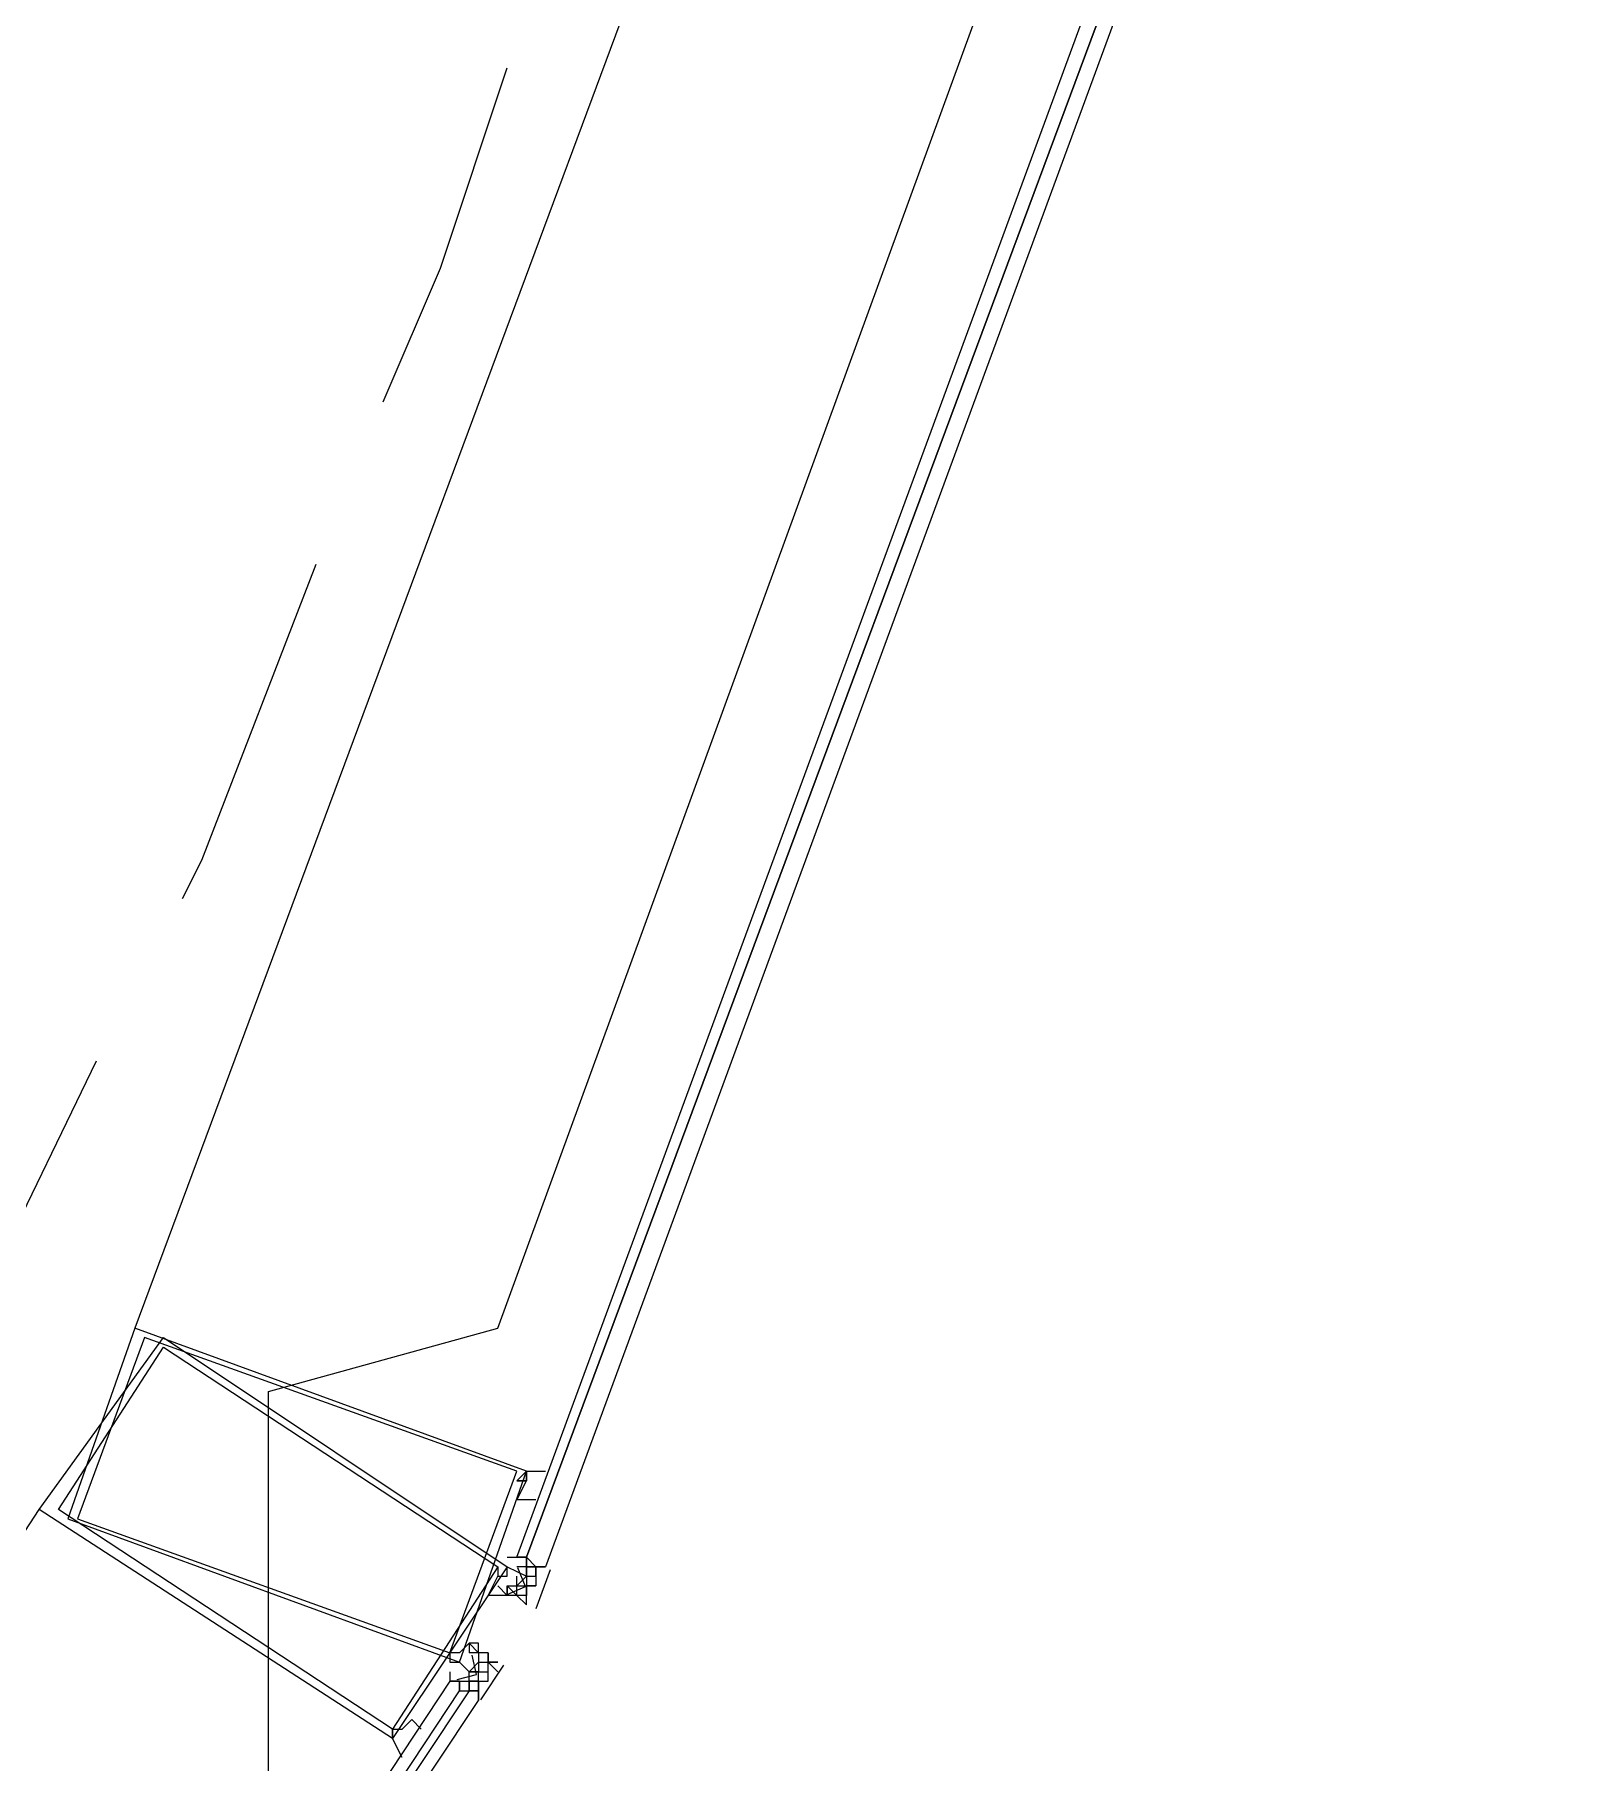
# Model space of a CAD drawing. Header units: feet. Extents: x -84 to 198, y -22 to 181.
# Drawn here: x 135.993 to 138.16, y 99.571 to 101.984 of the extents above; entities that cross this region are included whole.
import ezdxf

# ---------------------------------------------------------------- set-up
doc = ezdxf.new("R2010")
doc.units = ezdxf.units.FT
doc.layers.add('A-AREA-COMUN', color=252, linetype='CONTINUOUS')
doc.layers.add('A-LINEA', color=7, linetype='CONTINUOUS')

msp = doc.modelspace()

# ---------------------------------------------------------------- linework, layer by layer
at = {"layer": 'A-AREA-COMUN'}
msp.add_lwpolyline([(135.168, 97.7778), (136.32, 99.5378), (136.32, 100.0889), (136.64, 100.1778), (137.632, 102.8978), (138.16, 106.4889), (137.568, 106.5778), (137.568, 108.0533), (137.36, 108.0889), (137.28, 108.7289), (136.08, 109.0133), (135.392, 106.2044)], dxfattribs=at)
at = {"layer": 'A-LINEA'}
for p, q in [((137.2533, 103.1911), (136.1333, 100.1778)), ((135.8667, 100.1111), (136.08, 100.5511)), ((136.6933, 99.9511), (136.6933, 99.9511)), ((136.7067, 99.9511), (136.7067, 99.9511)), ((134.24, 97.2444), (136, 99.9244)), ((136.6533, 99.8578), (136.6533, 99.8578)), ((136.6667, 99.8578), (136.6667, 99.8578)), ((136.6667, 99.8578), (136.6667, 99.8578)), ((136.6667, 99.8578), (136.6667, 99.8578)), ((136.6667, 99.8578), (136.6667, 99.8578)), ((136.6667, 99.8578), (136.6667, 99.8578)), ((136.6667, 99.8578), (136.6667, 99.8578)), ((136.6667, 99.8578), (136.6667, 99.8578)), ((136.6667, 99.8578), (136.6667, 99.8578)), ((136.6667, 99.8578), (136.6667, 99.8578)), ((136.6667, 99.8578), (136.6667, 99.8578)), ((136.6667, 99.8578), (136.6667, 99.8578)), ((136.68, 99.8578), (136.6667, 99.8578)), ((136.68, 99.8578), (136.68, 99.8578)), ((136.68, 99.8578), (136.68, 99.8444)), ((136.68, 99.8578), (136.68, 99.8578)), ((136.68, 99.8578), (136.68, 99.8578)), ((136.68, 99.8578), (136.68, 99.8578)), ((136.68, 99.8578), (136.68, 99.8578)), ((136.68, 99.8578), (136.68, 99.8578)), ((136.68, 99.8578), (136.68, 99.8578)), ((136.68, 99.8578), (136.68, 99.8578)), ((136.68, 99.8578), (136.68, 99.8578)), ((136.68, 99.8578), (136.68, 99.8578)), ((136.68, 99.8444), (136.68, 99.8578)), ((136.68, 99.8578), (136.68, 99.8578)), ((136.68, 99.8578), (136.68, 99.8578)), ((136.6667, 99.8444), (136.6667, 99.8444)), ((136.6667, 99.8444), (136.6667, 99.8444)), ((136.6667, 99.8444), (136.6667, 99.8444)), ((136.68, 99.8444), (136.6667, 99.8444)), ((136.68, 99.8311), (136.6667, 99.8178)), ((136.6667, 99.8311), (136.6667, 99.8311)), ((136.68, 99.8444), (136.68, 99.8444)), ((136.68, 99.8444), (136.68, 99.8444)), ((136.6933, 99.8444), (136.68, 99.8444)), ((136.68, 99.8444), (136.68, 99.8444)), ((136.68, 99.8444), (136.68, 99.8311)), ((136.68, 99.8444), (136.68, 99.8444)), ((136.68, 99.8444), (136.68, 99.8444)), ((136.68, 99.8444), (136.68, 99.8444)), ((136.68, 99.8444), (136.68, 99.8444)), ((136.68, 99.8444), (136.68, 99.8444)), ((136.68, 99.8444), (136.68, 99.8444)), ((136.68, 99.8444), (136.68, 99.8444)), ((136.68, 99.8444), (136.68, 99.8444)), ((136.68, 99.8444), (136.68, 99.8444)), ((136.68, 99.8444), (136.68, 99.8444)), ((136.68, 99.8444), (136.68, 99.8444)), ((136.68, 99.8444), (136.68, 99.8444)), ((136.68, 99.8311), (136.68, 99.8444)), ((136.68, 99.8444), (136.68, 99.8444)), ((136.68, 99.8444), (136.68, 99.8444)), ((136.6933, 99.8444), (136.68, 99.8444)), ((136.68, 99.8444), (136.68, 99.8444)), ((136.68, 99.8311), (136.68, 99.8178)), ((136.68, 99.8311), (136.6933, 99.8311)), ((136.68, 99.8311), (136.68, 99.8311)), ((136.68, 99.8311), (136.68, 99.8311)), ((136.68, 99.8311), (136.68, 99.8311)), ((136.68, 99.8311), (136.68, 99.8178)), ((136.68, 99.8311), (136.68, 99.8311)), ((136.68, 99.8311), (136.68, 99.8311)), ((136.68, 99.8311), (136.68, 99.8311)), ((136.68, 99.8311), (136.68, 99.8311)), ((136.68, 99.8311), (136.68, 99.8311)), ((136.68, 99.8311), (136.68, 99.8311)), ((136.68, 99.8311), (136.68, 99.8311)), ((136.68, 99.8311), (136.68, 99.8311)), ((136.68, 99.8311), (136.68, 99.8311)), ((136.68, 99.8311), (136.68, 99.8311)), ((136.68, 99.8311), (136.68, 99.8311)), ((136.68, 99.8311), (136.68, 99.8311)), ((136.68, 99.8311), (136.68, 99.8311)), ((136.68, 99.8311), (136.68, 99.8178)), ((136.68, 99.8311), (136.68, 99.8311)), ((136.68, 99.8311), (136.68, 99.8311)), ((136.68, 99.8311), (136.68, 99.8311)), ((136.68, 99.8311), (136.68, 99.8311)), ((136.68, 99.8311), (136.68, 99.8311)), ((136.68, 99.8311), (136.68, 99.8311)), ((136.68, 99.8311), (136.68, 99.8311)), ((136.68, 99.8311), (136.68, 99.8311)), ((136.68, 99.8311), (136.68, 99.8311)), ((136.68, 99.8311), (136.68, 99.8311)), ((136.68, 99.8311), (136.68, 99.8311)), ((136.68, 99.8311), (136.68, 99.8311)), ((136.68, 99.8311), (136.68, 99.8311)), ((136.6933, 99.8444), (136.7067, 99.8444)), ((136.6933, 99.8444), (136.6933, 99.8444)), ((136.6933, 99.8444), (136.6933, 99.8444)), ((136.6933, 99.8444), (136.6933, 99.8444)), ((136.6933, 99.8444), (136.6933, 99.8444)), ((136.6933, 99.8444), (136.6933, 99.8444)), ((136.6933, 99.8444), (136.6933, 99.8444)), ((136.6933, 99.8444), (136.6933, 99.8444)), ((136.6933, 99.8444), (136.6933, 99.8444)), ((136.6933, 99.8311), (136.6933, 99.8444)), ((136.6933, 99.8444), (136.6933, 99.8444)), ((136.6933, 99.8444), (136.6933, 99.8444)), ((136.6933, 99.8444), (136.6933, 99.8444)), ((136.6933, 99.8444), (136.6933, 99.8444)), ((136.6933, 99.8444), (136.6933, 99.8444)), ((136.6933, 99.8444), (136.6933, 99.8311)), ((136.6933, 99.8311), (136.6933, 99.8444)), ((136.6933, 99.8444), (136.6933, 99.8444)), ((136.6933, 99.8444), (136.6933, 99.8444)), ((136.6933, 99.8311), (136.6933, 99.8444)), ((136.6933, 99.8444), (136.6933, 99.8444)), ((136.7134, 99.84), (136.6933, 99.7856)), ((136.6933, 99.8311), (136.6933, 99.8311)), ((136.6933, 99.8311), (136.6933, 99.8178)), ((136.6933, 99.8311), (136.6933, 99.8311)), ((136.6933, 99.8311), (136.6933, 99.8311)), ((136.6933, 99.8311), (136.6933, 99.8311)), ((136.6933, 99.8311), (136.6933, 99.8311)), ((136.6933, 99.8311), (136.6933, 99.8311)), ((136.6933, 99.8311), (136.6933, 99.8311)), ((136.6933, 99.8311), (136.6933, 99.8311)), ((136.6933, 99.8311), (136.6933, 99.8311)), ((136.6933, 99.8311), (136.6933, 99.8311)), ((136.6933, 99.8311), (136.6933, 99.8311)), ((136.6933, 99.8311), (136.6933, 99.8311)), ((136.6933, 99.8311), (136.6933, 99.8311)), ((136.6933, 99.8311), (136.6933, 99.8311)), ((136.7067, 99.8444), (136.7067, 99.8444)), ((136.7067, 99.8444), (136.7067, 99.8444)), ((136.7067, 99.8444), (136.7067, 99.8444)), ((136.64, 99.8178), (136.64, 99.8178)), ((136.64, 99.8178), (136.64, 99.8178)), ((136.6533, 99.8044), (136.6533, 99.8178)), ((136.6533, 99.8178), (136.6533, 99.8178)), ((136.6533, 99.8178), (136.6533, 99.8044)), ((136.6667, 99.8044), (136.6533, 99.8178)), ((136.6533, 99.8044), (136.6533, 99.8044)), ((136.6533, 99.8044), (136.6533, 99.8044)), ((136.6533, 99.8044), (136.6533, 99.8044)), ((136.6533, 99.8044), (136.6533, 99.8044)), ((136.6533, 99.8044), (136.6533, 99.8044)), ((136.6533, 99.8044), (136.6533, 99.8044)), ((136.6533, 99.8044), (136.6533, 99.8044)), ((136.6667, 99.8178), (136.6667, 99.8178)), ((136.6667, 99.8178), (136.68, 99.8178)), ((136.6667, 99.8178), (136.6667, 99.8178)), ((136.6667, 99.8178), (136.6667, 99.8178)), ((136.6667, 99.8178), (136.6667, 99.8178)), ((136.6667, 99.8178), (136.6667, 99.8178)), ((136.6667, 99.8178), (136.6667, 99.8178)), ((136.6667, 99.8178), (136.6667, 99.8178)), ((136.6667, 99.8178), (136.6667, 99.8178)), ((136.6667, 99.8178), (136.6667, 99.8178)), ((136.6667, 99.8178), (136.6667, 99.8178)), ((136.6667, 99.8178), (136.6667, 99.8178)), ((136.6667, 99.8178), (136.6667, 99.8178)), ((136.6667, 99.8178), (136.6667, 99.8178)), ((136.6667, 99.8178), (136.6667, 99.8178)), ((136.6667, 99.8178), (136.6667, 99.8178)), ((136.6667, 99.8178), (136.6667, 99.8178)), ((136.6667, 99.8178), (136.6667, 99.8178)), ((136.6667, 99.8178), (136.6667, 99.8178)), ((136.6667, 99.8178), (136.6667, 99.8178)), ((136.6667, 99.8178), (136.6667, 99.8178)), ((136.6667, 99.8178), (136.6667, 99.8178)), ((136.6667, 99.8178), (136.6667, 99.8178)), ((136.6667, 99.8044), (136.6667, 99.8178)), ((136.6667, 99.8178), (136.6667, 99.8178)), ((136.6667, 99.8178), (136.6667, 99.8178)), ((136.6667, 99.8178), (136.6667, 99.8178)), ((136.6667, 99.8178), (136.6667, 99.8178)), ((136.6667, 99.8044), (136.6667, 99.8044)), ((136.6667, 99.8044), (136.6667, 99.8044)), ((136.6667, 99.8044), (136.6667, 99.8044)), ((136.6667, 99.8044), (136.6667, 99.8044)), ((136.6667, 99.8044), (136.6667, 99.8044)), ((136.6667, 99.8044), (136.6667, 99.8044)), ((136.6667, 99.8044), (136.6667, 99.8044)), ((136.6667, 99.8044), (136.6667, 99.8044)), ((136.6667, 99.8044), (136.6667, 99.8044)), ((136.6667, 99.8044), (136.6667, 99.8044)), ((136.6667, 99.8044), (136.6667, 99.8044)), ((136.6667, 99.8044), (136.6667, 99.8044)), ((136.6667, 99.8044), (136.6667, 99.8044)), ((136.6667, 99.8044), (136.6667, 99.8044)), ((136.6667, 99.8044), (136.6667, 99.8044)), ((136.6667, 99.8044), (136.6667, 99.8044)), ((136.6667, 99.8044), (136.6667, 99.8044)), ((136.6667, 99.8044), (136.6667, 99.8044)), ((136.6667, 99.8044), (136.6667, 99.8044)), ((136.6667, 99.8044), (136.6667, 99.8044)), ((136.6667, 99.8044), (136.6667, 99.8044)), ((136.68, 99.8178), (136.68, 99.8178)), ((136.68, 99.8178), (136.68, 99.8178)), ((136.68, 99.8178), (136.68, 99.8178)), ((136.68, 99.8178), (136.68, 99.8178)), ((136.68, 99.8178), (136.68, 99.8178)), ((136.68, 99.8178), (136.68, 99.8178)), ((136.68, 99.8178), (136.68, 99.8178)), ((136.68, 99.8178), (136.68, 99.8178)), ((136.68, 99.8178), (136.68, 99.8178)), ((136.68, 99.8178), (136.68, 99.8178)), ((136.68, 99.8178), (136.68, 99.8178)), ((136.68, 99.8178), (136.68, 99.8178)), ((136.68, 99.8178), (136.68, 99.8178)), ((136.68, 99.8178), (136.68, 99.8178)), ((136.68, 99.8178), (136.68, 99.8178)), ((136.68, 99.8178), (136.68, 99.8178)), ((136.68, 99.8178), (136.68, 99.8178)), ((136.68, 99.8178), (136.68, 99.8044)), ((136.68, 99.8178), (136.68, 99.8178)), ((136.6933, 99.8178), (136.68, 99.8178)), ((136.68, 99.8178), (136.68, 99.8178)), ((136.68, 99.8178), (136.68, 99.8178)), ((136.68, 99.8044), (136.68, 99.8178)), ((136.68, 99.8178), (136.6933, 99.8178)), ((136.68, 99.8178), (136.68, 99.8178)), ((136.68, 99.8178), (136.68, 99.8178)), ((136.68, 99.8178), (136.68, 99.8178)), ((136.68, 99.8178), (136.68, 99.8178)), ((136.68, 99.8044), (136.68, 99.8044)), ((136.68, 99.8044), (136.68, 99.8044)), ((136.68, 99.8044), (136.68, 99.8044)), ((136.68, 99.8044), (136.68, 99.8044)), ((136.68, 99.8044), (136.68, 99.8044)), ((136.68, 99.8044), (136.68, 99.8044)), ((136.68, 99.8044), (136.68, 99.8044)), ((136.68, 99.8044), (136.68, 99.8044)), ((136.68, 99.8044), (136.68, 99.8044)), ((136.68, 99.8044), (136.68, 99.8044)), ((136.68, 99.8044), (136.68, 99.8044)), ((136.68, 99.8044), (136.68, 99.8044)), ((136.68, 99.8044), (136.68, 99.8044)), ((136.68, 99.8044), (136.68, 99.8044)), ((136.68, 99.8044), (136.68, 99.8044)), ((136.68, 99.8044), (136.68, 99.8044)), ((136.68, 99.8044), (136.68, 99.8044)), ((136.68, 99.8044), (136.68, 99.8044)), ((136.68, 99.8044), (136.68, 99.8044)), ((136.68, 99.8044), (136.68, 99.8044)), ((136.68, 99.8044), (136.68, 99.8044)), ((136.68, 99.8044), (136.68, 99.8044)), ((136.68, 99.8044), (136.68, 99.8044)), ((136.68, 99.8044), (136.68, 99.8044)), ((136.68, 99.8044), (136.68, 99.8044)), ((136.68, 99.8044), (136.68, 99.8044)), ((136.68, 99.8044), (136.68, 99.8044)), ((136.68, 99.7911), (136.68, 99.8044)), ((136.68, 99.8044), (136.68, 99.8044)), ((136.68, 99.7911), (136.68, 99.8044)), ((136.6933, 99.8178), (136.6933, 99.8178)), ((136.6933, 99.8178), (136.6933, 99.8178)), ((136.6933, 99.8178), (136.6933, 99.8178)), ((136.6933, 99.8178), (136.6933, 99.8178)), ((136.6933, 99.8178), (136.6933, 99.8178)), ((136.6933, 99.8178), (136.6933, 99.8178)), ((136.6933, 99.8178), (136.6933, 99.8178)), ((136.6933, 99.8178), (136.6933, 99.8178)), ((136.6933, 99.8178), (136.6933, 99.8178)), ((136.6933, 99.8178), (136.6933, 99.8178)), ((136.6933, 99.8178), (136.6933, 99.8178)), ((136.6933, 99.8178), (136.6933, 99.8178)), ((136.6933, 99.8178), (136.6933, 99.8178)), ((136.6933, 99.8178), (136.6933, 99.8178)), ((136.68, 99.7911), (136.68, 99.7911)), ((136.68, 99.7911), (136.68, 99.7911)), ((136.68, 99.7911), (136.68, 99.7911)), ((136.68, 99.7911), (136.68, 99.7911)), ((136.68, 99.7911), (136.68, 99.7911)), ((136.6, 99.7378), (136.6, 99.7244)), ((136.6133, 99.7244), (136.6, 99.7244)), ((136.6, 99.7244), (136.6, 99.7244)), ((136.6133, 99.7244), (136.6133, 99.7244)), ((136.6133, 99.7244), (136.6133, 99.7244)), ((136.6133, 99.7244), (136.6133, 99.7244)), ((136.6133, 99.7244), (136.6133, 99.7244)), ((136.6133, 99.7244), (136.6133, 99.7244)), ((136.6133, 99.7244), (136.6133, 99.7244)), ((136.6133, 99.7244), (136.6133, 99.7244)), ((136.6133, 99.7244), (136.6133, 99.7244)), ((136.6133, 99.7111), (136.6133, 99.7111)), ((136.6133, 99.7111), (136.6133, 99.6978)), ((136.6133, 99.7111), (136.6267, 99.7111)), ((136.6133, 99.7111), (136.6133, 99.7111)), ((136.6133, 99.7111), (136.6133, 99.7111)), ((136.6133, 99.7111), (136.6133, 99.7111)), ((136.6133, 99.7111), (136.6133, 99.7111)), ((136.6133, 99.7111), (136.6133, 99.7111)), ((136.6133, 99.7111), (136.6133, 99.7111)), ((136.6133, 99.7111), (136.6133, 99.7111)), ((136.6133, 99.7111), (136.6133, 99.7111)), ((136.6133, 99.7111), (136.6133, 99.7111)), ((136.6133, 99.7111), (136.6133, 99.7111)), ((136.6133, 99.7111), (136.6133, 99.7111)), ((136.6133, 99.7111), (136.6133, 99.7111)), ((136.6133, 99.7111), (136.6133, 99.7111)), ((136.6133, 99.7111), (136.6133, 99.7111)), ((136.6133, 99.7111), (136.6133, 99.7111)), ((136.6133, 99.7111), (136.6133, 99.7111)), ((136.6133, 99.7111), (136.6133, 99.7111)), ((136.6133, 99.7111), (136.6133, 99.7111)), ((136.6133, 99.7111), (136.6133, 99.7111)), ((136.6133, 99.7111), (136.6133, 99.7111)), ((136.6133, 99.7111), (136.6133, 99.7111)), ((136.6133, 99.7111), (136.6133, 99.7111)), ((136.6133, 99.7111), (136.6133, 99.7111)), ((136.6133, 99.7111), (136.6133, 99.7111)), ((136.6133, 99.7111), (136.6133, 99.7111)), ((136.6133, 99.7111), (136.6133, 99.7111)), ((136.6133, 99.7111), (136.6133, 99.7111)), ((136.6133, 99.7111), (136.6133, 99.7111)), ((136.6479, 99.7071), (136.6159, 99.6587)), ((136.6267, 99.7244), (136.6267, 99.7111)), ((136.6267, 99.7244), (136.6267, 99.7244)), ((136.6267, 99.7111), (136.6267, 99.7244)), ((136.6267, 99.7244), (136.6267, 99.7244)), ((136.6267, 99.7111), (136.6267, 99.7111)), ((136.6267, 99.7111), (136.6267, 99.7111)), ((136.6267, 99.7111), (136.64, 99.7111)), ((136.6267, 99.7111), (136.6267, 99.7111)), ((136.6267, 99.7111), (136.6267, 99.7111)), ((136.6267, 99.7111), (136.6267, 99.7111)), ((136.6267, 99.7111), (136.6267, 99.7111)), ((136.6267, 99.7111), (136.6267, 99.7111)), ((136.6267, 99.6978), (136.6267, 99.7111)), ((136.6267, 99.7111), (136.6267, 99.7111)), ((136.6267, 99.7111), (136.64, 99.7111)), ((136.6267, 99.7111), (136.6267, 99.7111)), ((136.6267, 99.7111), (136.6267, 99.7111)), ((136.6267, 99.7111), (136.6267, 99.7111)), ((136.6267, 99.7111), (136.6267, 99.7111)), ((136.6267, 99.7111), (136.6267, 99.7111)), ((136.6267, 99.7111), (136.6267, 99.7111)), ((136.6267, 99.7111), (136.6267, 99.7111)), ((136.6267, 99.7111), (136.6267, 99.7111)), ((136.6267, 99.7111), (136.6267, 99.7111)), ((136.6267, 99.7111), (136.6267, 99.7111)), ((136.64, 99.7111), (136.64, 99.7111)), ((136.64, 99.7111), (136.64, 99.7111)), ((136.64, 99.7111), (136.64, 99.7111)), ((136.64, 99.7111), (136.64, 99.7111)), ((136.64, 99.7111), (136.64, 99.7111)), ((136.64, 99.7111), (136.64, 99.7111)), ((136.64, 99.7111), (136.64, 99.7111)), ((136.64, 99.7111), (136.64, 99.7111)), ((136.64, 99.7111), (136.64, 99.7111)), ((136.64, 99.7111), (136.64, 99.7111)), ((136.64, 99.7111), (136.64, 99.7111)), ((136.64, 99.7111), (136.64, 99.7111)), ((136.64, 99.7111), (136.64, 99.7111)), ((136.64, 99.7111), (136.64, 99.7111)), ((136.5733, 99.6978), (136.5733, 99.6978)), ((136.5733, 99.6844), (136.5733, 99.6844)), ((136.5867, 99.6844), (136.6, 99.6844)), ((136.5867, 99.6844), (136.5867, 99.6844)), ((136.5867, 99.6844), (136.5867, 99.6844)), ((136.5867, 99.6844), (136.5867, 99.6844)), ((136.5867, 99.6844), (136.5867, 99.6844)), ((136.5867, 99.6844), (136.5867, 99.6844)), ((136.5867, 99.6844), (136.5867, 99.6844)), ((136.5867, 99.6844), (136.5867, 99.6844)), ((136.5867, 99.6844), (136.5867, 99.6844)), ((136.5867, 99.6844), (136.5867, 99.6844)), ((136.5867, 99.6844), (136.5867, 99.6844)), ((136.5867, 99.6844), (136.5867, 99.6844)), ((136.5867, 99.6844), (136.5867, 99.6844)), ((136.5867, 99.6844), (136.5867, 99.6844)), ((136.5867, 99.6844), (136.5867, 99.6844)), ((136.5867, 99.6844), (136.6, 99.6844)), ((136.5867, 99.6844), (136.5867, 99.6844)), ((136.5867, 99.6844), (136.5867, 99.6844)), ((136.5867, 99.6844), (136.5867, 99.6844)), ((136.5867, 99.6844), (136.5867, 99.6844)), ((136.5867, 99.6844), (136.5867, 99.6844)), ((136.5867, 99.6844), (136.5867, 99.6844)), ((136.6, 99.6978), (136.6, 99.6978)), ((136.6, 99.6978), (136.6, 99.6978)), ((136.6, 99.6978), (136.6, 99.6978)), ((136.6, 99.6844), (136.6, 99.6978)), ((136.6133, 99.6978), (136.6, 99.6978)), ((136.6133, 99.6978), (136.6, 99.6978)), ((136.6, 99.6978), (136.6, 99.6978)), ((136.6, 99.6844), (136.6, 99.6844)), ((136.6, 99.6844), (136.6, 99.6844)), ((136.6, 99.6844), (136.6, 99.6844)), ((136.6, 99.6844), (136.6133, 99.6844)), ((136.6, 99.6844), (136.6, 99.6844)), ((136.6, 99.6844), (136.6, 99.6844)), ((136.6, 99.6844), (136.6, 99.6844)), ((136.6, 99.6844), (136.6, 99.6844)), ((136.6, 99.6844), (136.6, 99.6844)), ((136.6, 99.6844), (136.6, 99.6844)), ((136.6, 99.6844), (136.6133, 99.6844)), ((136.6, 99.6844), (136.6133, 99.6844)), ((136.6, 99.6844), (136.6, 99.6844)), ((136.6, 99.6844), (136.6, 99.6844)), ((136.6, 99.6844), (136.6, 99.6844)), ((136.6, 99.6844), (136.6, 99.6844)), ((136.6, 99.6844), (136.6, 99.6844)), ((136.6, 99.6844), (136.6, 99.6844)), ((136.6, 99.6844), (136.6, 99.6844)), ((136.6, 99.6844), (136.6, 99.6844)), ((136.6, 99.6844), (136.6, 99.6844)), ((136.6133, 99.6844), (136.6, 99.6844)), ((136.6, 99.6844), (136.6, 99.6844)), ((136.6, 99.6711), (136.6, 99.6844)), ((136.6133, 99.6978), (136.6133, 99.6978)), ((136.6133, 99.6978), (136.6133, 99.6978)), ((136.6133, 99.6978), (136.6133, 99.6978)), ((136.6133, 99.6978), (136.6133, 99.6978)), ((136.6133, 99.6978), (136.6133, 99.6978)), ((136.6133, 99.6978), (136.6133, 99.6978)), ((136.6133, 99.6978), (136.6133, 99.6978)), ((136.6133, 99.6978), (136.6133, 99.6978)), ((136.6133, 99.6978), (136.6133, 99.6978)), ((136.6133, 99.6978), (136.6133, 99.6978)), ((136.6133, 99.6978), (136.6133, 99.6978)), ((136.6133, 99.6978), (136.6133, 99.6978)), ((136.6133, 99.6978), (136.6133, 99.6978)), ((136.6133, 99.6978), (136.6133, 99.6978)), ((136.6133, 99.6978), (136.6267, 99.6978)), ((136.6133, 99.6844), (136.6133, 99.6978)), ((136.6133, 99.6978), (136.6133, 99.6978)), ((136.6133, 99.6978), (136.6133, 99.6978)), ((136.6133, 99.6844), (136.6133, 99.6978)), ((136.6133, 99.6978), (136.6133, 99.6978)), ((136.6133, 99.6978), (136.6133, 99.6978)), ((136.6133, 99.6978), (136.6133, 99.6978)), ((136.6133, 99.6978), (136.6133, 99.6978)), ((136.6133, 99.6978), (136.6133, 99.6978)), ((136.6133, 99.6978), (136.6133, 99.6978)), ((136.6133, 99.6978), (136.6133, 99.6978)), ((136.6133, 99.6978), (136.6133, 99.6978)), ((136.6133, 99.6978), (136.6133, 99.6978)), ((136.6133, 99.6978), (136.6133, 99.6978)), ((136.6133, 99.6844), (136.6133, 99.6844)), ((136.6133, 99.6844), (136.6133, 99.6844)), ((136.6133, 99.6844), (136.6133, 99.6844)), ((136.6133, 99.6844), (136.6267, 99.6844)), ((136.6133, 99.6844), (136.6133, 99.6844)), ((136.6133, 99.6711), (136.6133, 99.6844)), ((136.6133, 99.6844), (136.6133, 99.6844)), ((136.6133, 99.6844), (136.6133, 99.6844)), ((136.6133, 99.6844), (136.6133, 99.6844)), ((136.6133, 99.6844), (136.6133, 99.6844)), ((136.6133, 99.6844), (136.6133, 99.6844)), ((136.6133, 99.6844), (136.6133, 99.6844)), ((136.6133, 99.6844), (136.6133, 99.6844)), ((136.6133, 99.6844), (136.6133, 99.6844)), ((136.6133, 99.6844), (136.6133, 99.6711)), ((136.6133, 99.6844), (136.6133, 99.6711)), ((136.6133, 99.6844), (136.6133, 99.6711)), ((136.6267, 99.6978), (136.6267, 99.6978)), ((136.6267, 99.6978), (136.6267, 99.6978)), ((136.6267, 99.6978), (136.6267, 99.6978)), ((136.6267, 99.6978), (136.6267, 99.6978)), ((136.6267, 99.6978), (136.6267, 99.6978)), ((136.6267, 99.6978), (136.6267, 99.6978)), ((136.6267, 99.6978), (136.6267, 99.6978)), ((136.6267, 99.6844), (136.6267, 99.6978)), ((136.6267, 99.6978), (136.6267, 99.6978)), ((136.6267, 99.6978), (136.6267, 99.6978)), ((136.6267, 99.6844), (136.6267, 99.6978)), ((136.6267, 99.6978), (136.6267, 99.6978)), ((136.6267, 99.6978), (136.6267, 99.6978)), ((136.6267, 99.6844), (136.6267, 99.6978)), ((136.6267, 99.6978), (136.6267, 99.6978)), ((136.6267, 99.6978), (136.6267, 99.6978)), ((136.6267, 99.6978), (136.6267, 99.6978)), ((136.6267, 99.6978), (136.6267, 99.6978)), ((136.6267, 99.6978), (136.6267, 99.6978)), ((136.6267, 99.6978), (136.6267, 99.6978)), ((136.6267, 99.6978), (136.6267, 99.6978)), ((136.6267, 99.6978), (136.6267, 99.6978)), ((136.6267, 99.6978), (136.6267, 99.6978)), ((136.6267, 99.6978), (136.6267, 99.6978)), ((136.6267, 99.6978), (136.6267, 99.6978)), ((136.6267, 99.6978), (136.6267, 99.6978)), ((136.6267, 99.6978), (136.6267, 99.6978)), ((136.6267, 99.6978), (136.6267, 99.6978)), ((136.6267, 99.6978), (136.6267, 99.6978)), ((136.6267, 99.6978), (136.6267, 99.6978)), ((136.6267, 99.6978), (136.6267, 99.6978)), ((136.6267, 99.6978), (136.6267, 99.6978)), ((136.6267, 99.6978), (136.6267, 99.6978)), ((136.6267, 99.6978), (136.6267, 99.6978)), ((136.6267, 99.6844), (136.6267, 99.6844)), ((136.6267, 99.6844), (136.6267, 99.6844)), ((136.6267, 99.6844), (136.6267, 99.6844)), ((136.6267, 99.6844), (136.6267, 99.6844)), ((136.64, 99.6978), (136.64, 99.6978)), ((136.64, 99.6978), (136.64, 99.6978)), ((136.5867, 99.6711), (136.5867, 99.6711)), ((136.5867, 99.6711), (136.5867, 99.6711)), ((136.5867, 99.6711), (136.5867, 99.6711)), ((136.6, 99.6711), (136.6, 99.6711)), ((136.6, 99.6711), (136.6, 99.6711)), ((136.6, 99.6711), (136.6, 99.6711)), ((136.6, 99.6711), (136.6, 99.6711)), ((136.6, 99.6711), (136.6, 99.6711)), ((136.6, 99.6711), (136.6, 99.6711)), ((136.6, 99.6711), (136.6, 99.6711)), ((136.6, 99.6711), (136.6, 99.6711)), ((136.6, 99.6711), (136.6, 99.6711)), ((136.6, 99.6711), (136.6, 99.6711)), ((136.6, 99.6711), (136.6, 99.6711)), ((136.6133, 99.6711), (136.6133, 99.6711)), ((136.6133, 99.6711), (136.6133, 99.6711)), ((136.6133, 99.6711), (136.6133, 99.6711)), ((136.6133, 99.6711), (136.6133, 99.6711)), ((136.6133, 99.6711), (136.6133, 99.6711)), ((136.6133, 99.6711), (136.6133, 99.6711)), ((136.6133, 99.6711), (136.6133, 99.6711)), ((136.6133, 99.6711), (136.6133, 99.6711)), ((136.6133, 99.6711), (136.6133, 99.6711)), ((136.6133, 99.6711), (136.6133, 99.6711)), ((136.6133, 99.6711), (136.6133, 99.6711)), ((136.6133, 99.6711), (136.6133, 99.6711)), ((136.6133, 99.6711), (136.6133, 99.6711)), ((136.6133, 99.6711), (136.6133, 99.6711)), ((136.6133, 99.6711), (136.6133, 99.6711)), ((136.6133, 99.6711), (136.6133, 99.6711)), ((136.5067, 99.5911), (136.5067, 99.5911)), ((136.5333, 99.6044), (136.5333, 99.6044))]:
    msp.add_line(p, q, dxfattribs=at)
for points in [[(137.88, 103.0844), (136.68, 99.8578), (136.6667, 99.8578), (137.8533, 103.0844), (137.8667, 103.0978), (137.88, 103.0844)], [(137.8933, 103.0711), (136.7067, 99.8444), (136.6933, 99.8444), (136.68, 99.8578), (137.88, 103.0844), (137.8933, 103.0844), (137.8933, 103.0711)], [(136.48, 101.4711), (136.56, 101.6578), (136.6533, 101.9378)], [(136.2, 100.7778), (136.2267, 100.8311), (136.3867, 101.2444)], [(136, 99.9244), (136.1733, 100.1644), (136.6533, 99.8444), (136.4933, 99.6044), (136, 99.9244)], [(136.1333, 100.1778), (136.04, 99.9111), (136.5867, 99.7111), (136.68, 99.9778), (136.1333, 100.1778)], [(136.1467, 100.1644), (136.0533, 99.9111), (136.5733, 99.7244), (136.6667, 99.9778), (136.1467, 100.1644)], [(136.0267, 99.9244), (136.1733, 100.1511), (136.64, 99.8444), (136.4933, 99.6178), (136.0267, 99.9244)], [(136.6933, 99.9378), (136.6933, 99.9378), (136.6933, 99.9378), (136.6933, 99.9378), (136.6667, 99.9378), (136.6667, 99.9378), (136.68, 99.9644), (136.68, 99.9644), (136.6667, 99.9644), (136.6667, 99.9644), (136.6667, 99.9644), (136.6667, 99.9644), (136.6667, 99.9644), (136.68, 99.9778), (136.68, 99.9778), (136.68, 99.9644), (136.68, 99.9644), (136.68, 99.9644), (136.68, 99.9778), (136.68, 99.9778), (136.7067, 99.9778), (136.7067, 99.9778)], [(136.6667, 99.9644), (136.6667, 99.9644), (136.68, 99.9644), (136.68, 99.9644), (136.68, 99.9644)], [(136.7067, 99.9644), (136.7067, 99.9644), (136.7067, 99.9644)], [(136.6533, 99.8578), (136.6667, 99.8578), (136.68, 99.8578), (136.6933, 99.8444), (136.7067, 99.8444)], [(136.6533, 99.8044), (136.6533, 99.8044), (136.6533, 99.8044), (136.6533, 99.8044), (136.6267, 99.8044), (136.6267, 99.8044), (136.64, 99.8311), (136.64, 99.8311), (136.64, 99.8311), (136.64, 99.8311), (136.64, 99.8311), (136.64, 99.8311), (136.64, 99.8311), (136.64, 99.8311), (136.64, 99.8311), (136.64, 99.8311), (136.64, 99.8311)], [(136.64, 99.8444), (136.64, 99.8444), (136.64, 99.8444), (136.64, 99.8311), (136.6533, 99.8311), (136.6533, 99.8311), (136.6533, 99.8444), (136.6533, 99.8444), (136.68, 99.8311), (136.68, 99.8311)], [(136.6531, 99.8057), (136.6786, 99.817), (136.6681, 99.8428)], [(136.6533, 99.8178), (136.6667, 99.8178), (136.6667, 99.8178), (136.6667, 99.8311), (136.6667, 99.8311)], [(136.68, 99.8444), (136.68, 99.8444), (136.68, 99.8444), (136.6933, 99.8444), (136.6933, 99.8444)], [(136.6933, 99.8311), (136.6933, 99.8444), (136.6933, 99.8311)], [(136.68, 99.7911), (136.6667, 99.8044), (136.6533, 99.8044), (136.64, 99.8178)], [(136.68, 99.8178), (136.68, 99.8044), (136.6667, 99.8044)], [(136.68, 99.8044), (136.68, 99.8044), (136.68, 99.8178)], [(136.68, 99.8178), (136.68, 99.8178), (136.6933, 99.8178)], [(136.6133, 99.7244), (136.6133, 99.7244), (136.6133, 99.7378), (136.6133, 99.7378), (136.6, 99.7378), (136.6, 99.7378), (136.5867, 99.7244), (136.5867, 99.7244), (136.5867, 99.7244), (136.5867, 99.7244), (136.5867, 99.7244), (136.5867, 99.7244), (136.5733, 99.7244)], [(136.64, 99.7111), (136.6267, 99.7111), (136.6267, 99.7244), (136.6133, 99.7244), (136.6, 99.7378)], [(136.5733, 99.7244), (136.5733, 99.7111), (136.5867, 99.7111), (136.5867, 99.7111), (136.5867, 99.7111), (136.5867, 99.7111), (136.5867, 99.7111), (136.5867, 99.7111), (136.6, 99.6978), (136.6, 99.6978)], [(136.5833, 99.6871), (136.6103, 99.6939), (136.6044, 99.7211)], [(136.6133, 99.7244), (136.6133, 99.7111), (136.6133, 99.7111), (136.6, 99.6978)], [(136.6267, 99.7244), (136.6267, 99.7244), (136.6267, 99.7111), (136.64, 99.6978)], [(136.6267, 99.7244), (136.6267, 99.7244), (136.6267, 99.7111), (136.64, 99.6978)], [(136.6267, 99.6978), (136.6267, 99.6978), (136.6267, 99.7111), (136.6267, 99.7111)], [(134.6933, 96.8044), (136.5867, 99.6711), (136.5867, 99.6844), (136.5733, 99.6844), (134.68, 96.8178), (134.6933, 96.8044)], [(136.5733, 99.6978), (136.5733, 99.6844), (136.5867, 99.6844), (136.5867, 99.6711), (136.6, 99.6711), (136.6133, 99.6711), (136.6133, 99.6578)], [(136.6, 99.6711), (136.6, 99.6844), (136.6, 99.6978), (136.6133, 99.6978)], [(136.6, 99.6844), (136.6, 99.6844), (136.6133, 99.6844), (136.6133, 99.6844)], [(136.6, 99.6844), (136.6, 99.6711), (136.6, 99.6844)], [(136.6, 99.6844), (136.6, 99.6711), (136.6, 99.6844)], [(136.6133, 99.6711), (136.6133, 99.6844), (136.6133, 99.6978), (136.6133, 99.6978)], [(134.7067, 96.7911), (136.6133, 99.6578), (136.6133, 99.6711), (136.6, 99.6711), (134.6933, 96.8044), (134.7067, 96.7911)], [(136.6133, 99.6711), (136.6, 99.6711), (136.6133, 99.6711)], [(136.5067, 99.5778), (136.4933, 99.6044), (136.4933, 99.6044), (136.4933, 99.6044), (136.4933, 99.6044), (136.4933, 99.6178), (136.4933, 99.6044), (136.4933, 99.6178), (136.4933, 99.6178), (136.4933, 99.6178), (136.4933, 99.6178), (136.5067, 99.6178), (136.5067, 99.6178), (136.5067, 99.6178), (136.5067, 99.6178), (136.52, 99.6311), (136.52, 99.6311), (136.5333, 99.6178), (136.5333, 99.6178), (136.5333, 99.6178)], [(136.4933, 99.6178), (136.4933, 99.6178), (136.4933, 99.6178), (136.5067, 99.6178), (136.5067, 99.6178)], [(136.52, 99.6044), (136.52, 99.6044), (136.52, 99.6044)], [(136.52, 99.5911), (136.52, 99.5911), (136.52, 99.5911)]]:
    msp.add_lwpolyline(points, dxfattribs=at)
msp.add_lwpolyline([(136.5867, 99.7244), (136.5867, 99.7244), (136.5867, 99.7244), (136.5867, 99.7244)], close=True, dxfattribs=at)

doc.saveas('drawing.dxf')
